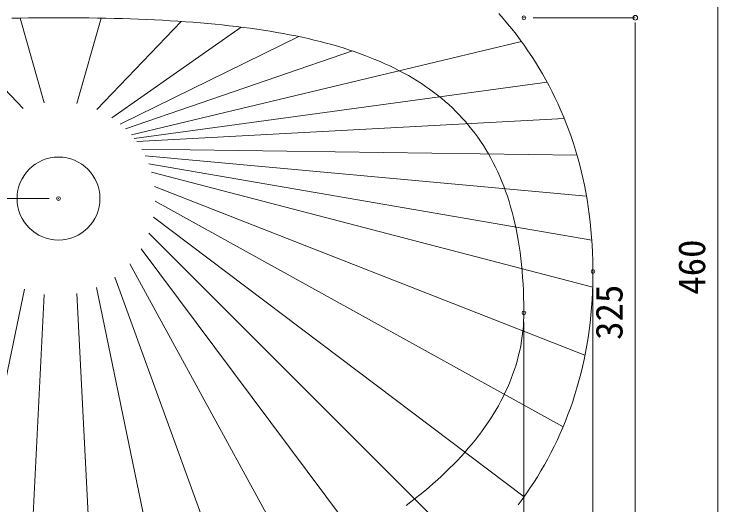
# Model space of a CAD drawing. Units: millimetres, scale not verified. Extents: x -1002 to 1010, y -687 to 676.
# Drawn here: x -500.5 to -118.6, y 153.4 to 419.5 of the extents above; entities that cross this region are included whole.
import ezdxf
from ezdxf.enums import TextEntityAlignment as Align

# ---------------------------------------------------------------- set-up
doc = ezdxf.new("R2010")
doc.units = ezdxf.units.MM
doc.header["$LTSCALE"] = 5
doc.header["$PDMODE"] = 32
doc.header["$PDSIZE"] = 2
doc.layers.add('0-0', color=7, linetype='Continuous', lineweight=15)
doc.layers.add('F-0', color=7, linetype='Continuous', lineweight=15)
doc.styles.add('ＭＳ ゴシック', font='')
doc.styles.get('ＭＳ ゴシック').set_extended_font_data('MS Gothic')

# ---------------------------------------------------------------- blocks, each defined once
blk = doc.blocks.new('_DOT')
at = {"layer": '0-0'}
blk.add_line((-0.5, 0), (-1, 0), dxfattribs=at)
blk.add_circle((0, 0), 0.25, dxfattribs=at)
blk.add_circle((0, 0), 0.25, dxfattribs=at)

msp = doc.modelspace()

# ---------------------------------------------------------------- linework, layer by layer
at = {"layer": 'F-0'}
for p, q in [((-118.598, 54.52), (-118.598, 504.52)), ((-218.887, 417.52), (-163.42, 417.52)), ((-163.42, 412.52), (-163.42, 97.52)), ((-481.387, 319.52), (-598.564, 319.52)), ((-186.387, 274.979), (-186.387, -17.975)), ((-223.887, 252.526), (-223.887, 9.622))]:
    msp.add_line(p, q, dxfattribs=at)
at = {"layer": 'F-0', "color": 8, "lineweight": 18}
for p, q in [((-484.195, 371.436), (-497.178, 417.343)), ((-466.366, 371.055), (-453.283, 417.322)), ((-495.545, 368.4), (-540.65, 415.53)), ((-455.563, 367.714), (-409.781, 415.549)), ((-447.51, 363.365), (-377.218, 412.466)), ((-442.85, 359.913), (-345.976, 407.311)), ((-436.841, 354.051), (-225.193, 404.652)), ((-439.992, 357.358), (-316.921, 399.519)), ((-211.301, 382.679), (-435.253, 352.143)), ((-433.914, 350.38), (-201.939, 362.887)), ((-431.231, 346.302), (-195.064, 343.069)), ((-429.293, 342.724), (-189.916, 320.891)), ((-427.377, 338.344), (-186.994, 297.027)), ((-425.87, 333.816), (-186.522, 271.424)), ((-424.294, 326.047), (-190.72, 234.643)), ((-423.904, 318.185), (-202.599, 195.782)), ((-424.853, 309.492), (-223.775, 157.819)), ((-427.346, 300.778), (-252.121, 125.683)), ((-431.473, 292.336), (-286.94, 98.989)), ((-437.594, 284.145), (-325.366, 78.742)), ((-445.753, 276.884), (-368.13, 63.682)), ((-455.729, 271.255), (-410.752, 54.512)), ((-494.906, 270.395), (-539.769, 54.303)), ((-484.093, 267.589), (-495.079, 49.926)), ((-466.4, 267.979), (-455.379, 50.016))]:
    msp.add_line(p, q, dxfattribs=at)
at = {"layer": 'F-0', "lineweight": 18}
for points in [[(-501.628, 417.252), (-497.131, 417.342), (-492.592, 417.412), (-488.013, 417.462), (-483.393, 417.502), (-478.733, 417.522), (-474, 417.522), (-469.259, 417.502), (-464.562, 417.472), (-459.909, 417.422), (-455.299, 417.352), (-450.734, 417.272), (-446.212, 417.172), (-441.734, 417.052), (-437.301, 416.912), (-432.912, 416.762), (-428.567, 416.582), (-424.266, 416.382), (-420.009, 416.172), (-415.796, 415.932), (-411.628, 415.672), (-407.505, 415.392), (-403.426, 415.092), (-399.391, 414.762), (-395.401, 414.422), (-391.455, 414.052), (-387.554, 413.652), (-383.698, 413.232), (-379.886, 412.792), (-376.119, 412.322), (-372.397, 411.832), (-368.72, 411.312), (-365.088, 410.772)], [(-237.494, 419.912), (-235.073, 417.142), (-232.704, 414.322), (-230.387, 411.472), (-228.123, 408.572), (-225.913, 405.632), (-223.756, 402.652), (-221.654, 399.632), (-219.607, 396.572), (-217.616, 393.472), (-215.68, 390.322), (-213.801, 387.142), (-211.98, 383.922), (-210.216, 380.652), (-208.51, 377.352), (-206.863, 374.002), (-205.276, 370.612), (-203.748, 367.192), (-202.281, 363.722), (-200.875, 360.212), (-199.531, 356.662), (-198.248, 353.082), (-197.028, 349.452), (-195.871, 345.782), (-194.778, 342.072), (-193.75, 338.322), (-192.786, 334.542), (-191.887, 330.712)], [(-365.088, 410.772), (-361.5, 410.202), (-357.958, 409.602), (-354.461, 408.982), (-351.008, 408.332), (-347.601, 407.652), (-344.24, 406.942), (-340.923, 406.202), (-337.651, 405.432), (-334.425, 404.642), (-331.245, 403.812), (-328.109, 402.952), (-325.019, 402.072), (-321.975, 401.152), (-318.976, 400.202), (-316.023, 399.212), (-313.115, 398.202), (-310.254, 397.152), (-307.437, 396.072), (-304.667, 394.952), (-301.942, 393.802), (-299.264, 392.622), (-296.631, 391.402), (-294.044, 390.142), (-291.503, 388.852), (-289.009, 387.522), (-286.56, 386.162), (-284.157, 384.762), (-281.801, 383.322), (-279.491, 381.842), (-277.227, 380.332), (-275.01, 378.782), (-272.839, 377.192), (-270.714, 375.552), (-268.636, 373.882), (-266.604, 372.172), (-264.619, 370.422), (-262.681, 368.622), (-260.789, 366.792), (-258.944, 364.912)], [(-258.944, 364.912), (-257.145, 362.992), (-255.394, 361.032), (-253.689, 359.032), (-252.031, 356.982), (-250.42, 354.882), (-248.856, 352.752), (-247.339, 350.562), (-245.869, 348.342), (-244.446, 346.062), (-243.071, 343.752), (-241.742, 341.382), (-240.461, 338.972), (-239.227, 336.512), (-238.041, 334.002), (-236.902, 331.452), (-235.81, 328.842), (-234.766, 326.192), (-233.769, 323.492), (-232.82, 320.742), (-231.919, 317.942), (-231.065, 315.082), (-230.259, 312.182), (-229.501, 309.232), (-228.79, 306.222), (-228.127, 303.162), (-227.513, 300.052), (-226.946, 296.892), (-226.427, 293.672), (-225.956, 290.402), (-225.534, 287.082), (-225.159, 283.702), (-224.833, 280.262), (-224.554, 276.772), (-224.325, 273.232), (-224.143, 269.622), (-224.01, 265.972), (-223.925, 262.252), (-223.889, 258.482), (-223.909, 255.522)], [(-191.887, 330.712), (-191.054, 326.842), (-190.288, 322.932), (-189.588, 318.992), (-188.956, 315.002), (-188.392, 310.972), (-187.897, 306.912), (-187.471, 302.802), (-187.114, 298.662), (-186.828, 294.472), (-186.613, 290.252), (-186.468, 285.992), (-186.396, 281.682), (-186.397, 277.352), (-186.473, 273.052), (-186.624, 268.792), (-186.849, 264.562), (-187.146, 260.382), (-187.516, 256.232), (-187.959, 252.132), (-188.472, 248.062), (-189.056, 244.032), (-189.71, 240.042), (-190.434, 236.102), (-191.226, 232.192), (-192.087, 228.322), (-193.015, 224.492), (-194.01, 220.702), (-195.072, 216.962), (-196.199, 213.252), (-197.391, 209.582), (-198.648, 205.952), (-199.968, 202.362), (-201.352, 198.822), (-202.799, 195.31), (-204.307, 191.843), (-205.877, 188.416), (-207.507, 185.029), (-209.198, 181.683), (-210.948, 178.377)], [(-223.909, 255.522), (-224.004, 252.862), (-224.174, 250.212), (-224.419, 247.572), (-224.737, 244.952), (-225.128, 242.332), (-225.59, 239.732), (-226.124, 237.142), (-226.727, 234.572), (-227.399, 232.012), (-228.14, 229.462), (-228.949, 226.932), (-229.824, 224.412), (-230.764, 221.912), (-231.77, 219.422), (-232.839, 216.952), (-233.972, 214.492), (-235.167, 212.052), (-236.423, 209.632), (-237.74, 207.222), (-239.116, 204.832), (-240.552, 202.452), (-242.045, 200.102), (-243.595, 197.762), (-245.202, 195.438), (-246.864, 193.134), (-248.581, 190.849), (-250.351, 188.583), (-252.174, 186.335), (-254.049, 184.107), (-255.975, 181.899), (-257.951, 179.71), (-259.977, 177.541), (-262.051, 175.393), (-264.173, 173.266), (-266.341, 171.159), (-268.556, 169.074), (-270.815, 167.01), (-273.119, 164.969), (-275.466, 162.949)], [(-210.948, 178.377), (-212.757, 175.112), (-214.624, 171.888), (-216.549, 168.704), (-218.531, 165.561), (-220.569, 162.459), (-222.663, 159.397), (-224.812, 156.377), (-227.016, 153.397)], [(-275.466, 162.949), (-277.855, 160.951), (-280.286, 158.977), (-282.758, 157.025), (-285.27, 155.096), (-287.821, 153.191)]]:
    msp.add_lwpolyline(points, dxfattribs=at)
at = {"layer": 'F-0'}
msp.add_circle((-476.387, 319.52), 22.5, dxfattribs=at)
for p in [(-223.887, 417.52), (-476.387, 319.52), (-186.387, 279.979), (-223.887, 257.526)]:
    msp.add_point(p, dxfattribs=at)

# ---------------------------------------------------------------- block references
at = {"layer": 'F-0', "xscale": 5, "yscale": 5, "rotation": 90}
msp.add_blockref('_DOT', (-163.42, 417.52), dxfattribs=at)

# ---------------------------------------------------------------- texts
at = {"layer": 'F-0', "style": 'ＭＳ ゴシック'}
for s, p in [('460', (-121.098, 267.401)), ('325', (-165.92, 242.901))]:
    msp.add_text(s, height=14.66, rotation=90, dxfattribs=at).set_placement(p, align=Align.BOTTOM_LEFT)

doc.saveas('drawing.dxf')
